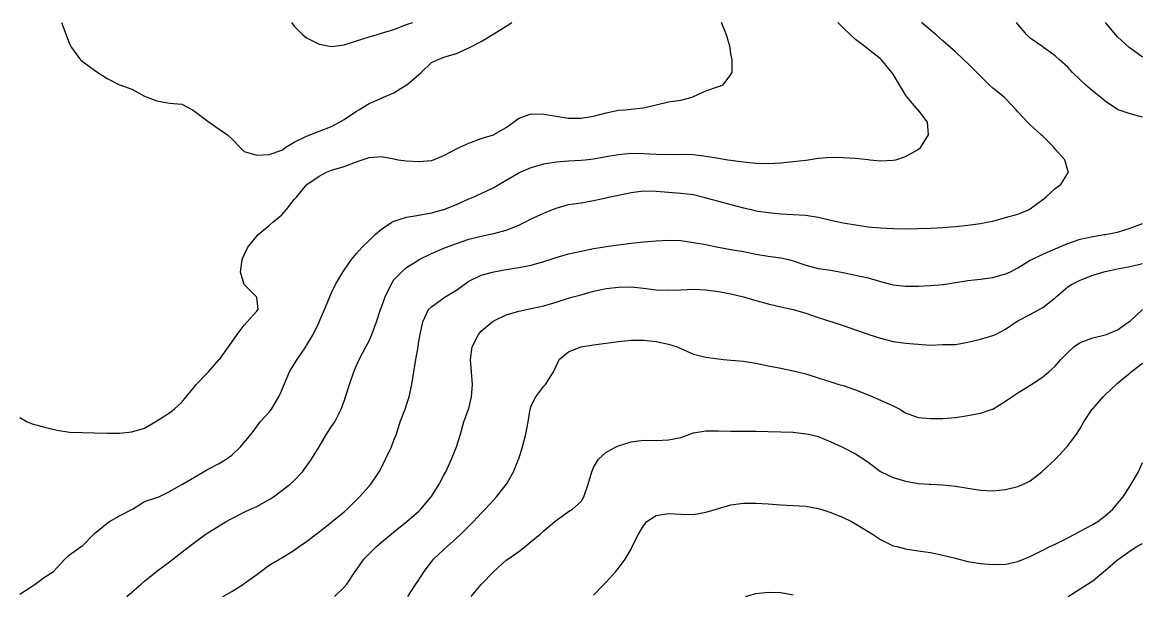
# Model space of a CAD drawing. Extents: x -280806 to 176394, y -263086 to 194114.
# Drawn here: x 86375 to 176394, y 148150 to 194114 of the extents above; entities that cross this region are included whole.
import ezdxf

# ---------------------------------------------------------------- set-up
doc = ezdxf.new("R2010")
doc.units = 0

msp = doc.modelspace()

# ---------------------------------------------------------------- linework, layer by layer
at = {"layer": 'CONTOURS'}
for points in [[(86156.993, 148193.5771, 463296), (87159.6326, 148824.1474, 463296), (87404.2651, 148995.7802, 463296), (88162.2722, 149563.013, 463296), (88865.2325, 149998.4198, 463296), (89164.9118, 150331.8406, 463296), (89786.0333, 151001.029, 463296), (90167.521, 151335.1507, 463296), (91104.9334, 152003.6686, 463296), (91170.1606, 152047.6207, 463296), (92102.6962, 153006.3082, 463296), (92172.8002, 153060.2273, 463296), (93175.4398, 153876.2988, 463296), (93373.5902, 154008.9478, 463296), (94178.0489, 154467.6718, 463296), (95180.6885, 154976.5963, 463296), (95226.9266, 155011.5569, 463296), (96183.3281, 155636.7017, 463296), (97185.9372, 155946.4699, 463296), (97346.3534, 156014.1965, 463296), (98188.5768, 156426.9262, 463296), (99191.2164, 156988.7335, 463296), (99238.1861, 157016.8361, 463296), (100193.856, 157581.2342, 463296), (100936.0135, 158019.4757, 463296), (101196.4651, 158166.4198, 463296), (102199.1047, 158673.1498, 463296), (102757.3459, 159022.0848, 463296), (103201.7443, 159344.807, 463296), (103902.1138, 160024.7244, 463296), (104204.3839, 160361.5284, 463296), (104756.4682, 161027.364, 463296), (105206.993, 161657.6294, 463296), (105480.2462, 162030.0036, 463296), (106209.6326, 162809.8039, 463296), (106390.1352, 163032.6127, 463296), (106992.2981, 164035.2523, 463296), (107212.2722, 164561.8248, 463296), (107405.3021, 165037.8919, 463296), (107835.2225, 166040.501, 463296), (108214.9118, 166663.6951, 463296), (108464.3906, 167043.1406, 463296), (109147.3865, 168045.7802, 463296), (109217.521, 168150.0828, 463296), (109731.3528, 169048.4198, 463296), (110220.1606, 170022.9569, 463296), (110231.5906, 170051.029, 463296), (110658.1277, 171053.6686, 463296), (111082.135, 172056.3082, 463296), (111222.8002, 172382.8404, 463296), (111544.2422, 173058.9478, 463296), (112128.4829, 174061.5569, 463296), (112225.4398, 174202.5878, 463296), (112817.5138, 175064.1965, 463296), (113228.0489, 175555.4426, 463296), (113672.1425, 176066.8361, 463296), (114230.6885, 176591.153, 463296), (114730.7434, 177069.4757, 463296), (115233.3281, 177501.042, 463296), (116072.351, 178072.0848, 463296), (116235.9372, 178160.9035, 463296), (117238.5768, 178457.1996, 463296), (118241.2164, 178633.8922, 463296), (119243.856, 178804.885, 463296), (120201.1718, 179074.7244, 463296), (120246.4651, 179087.9527, 463296), (121249.1047, 179498.3964, 463296), (122251.7443, 179929.6884, 463296), (122608.2384, 180077.364, 463296), (123254.3839, 180382.3469, 463296), (124256.993, 180856.4328, 463296), (124671.582, 181080.0036, 463296), (125259.6326, 181436.0405, 463296), (126262.2722, 182031.833, 463296), (126372.4879, 182082.6127, 463296), (127264.9118, 182447.4583, 463296), (128267.521, 182750.2162, 463296), (129270.1606, 182913.5585, 463296), (130272.8002, 182981.9861, 463296), (131275.4398, 183045.4454, 463296), (131595.6322, 183085.2523, 463296), (132278.0489, 183168.2189, 463296), (133280.6885, 183339.8213, 463296), (134283.3281, 183512.4905, 463296), (135285.9372, 183605.1802, 463296), (136288.5768, 183585.2462, 463296), (137291.2164, 183531.2052, 463296), (138293.856, 183508.711, 463296), (139296.4651, 183542.6352, 463296), (140299.1047, 183511.2103, 463296), (141301.7443, 183368.6249, 463296), (142304.3839, 183208.8182, 463296), (143074.583, 183085.2523, 463296), (143306.993, 183046.939, 463296), (144309.6326, 182904.0182, 463296), (145312.2722, 182820.4421, 463296), (146314.9118, 182791.2422, 463296), (147317.521, 182842.5096, 463296), (148320.1606, 182940.0151, 463296), (149322.8002, 183054.4066, 463296), (149520.5239, 183085.2523, 463296), (150325.4398, 183218.2366, 463296), (151328.0489, 183287.0299, 463296), (152330.6885, 183274.1369, 463296), (153333.3281, 183204.612, 463296), (154335.9372, 183101.9249, 463296), (154481.1134, 183085.2523, 463296), (155338.5768, 183005.029, 463296), (156341.2164, 183045.1711, 463296), (156562.044, 183085.2523, 463296), (157343.856, 183330.6163, 463296), (158346.4651, 183909.462, 463296), (158577.9912, 184087.8919, 463296), (159183.9336, 185090.501, 463296), (159114.6526, 186093.1406, 463296), (158346.4651, 187085.2951, 463296), (158340.0643, 187095.7802, 463296), (157484.826, 188098.4198, 463296), (157343.856, 188307.8174, 463296), (156870.593, 189101.029, 463296), (156341.2164, 189956.9074, 463296), (156247.4294, 190103.6686, 463296), (155421.8482, 191106.3082, 463296), (155338.5768, 191181.1975, 463296), (154335.9372, 191965.4174, 463296), (154176.6792, 192108.9478, 463296), (153333.3281, 192748.4486, 463296), (152930.5044, 193111.5569, 463296), (152330.6885, 193673.5776, 463296), (151899.2136, 194114.1965, 463296)], [(86156.993, 162383.724, 466344), (86754.6449, 162030.0036, 466344), (87159.6326, 161869.4959, 466344), (88162.2722, 161599.7784, 466344), (89164.9118, 161371.6356, 466344), (90167.521, 161186.7134, 466344), (91170.1606, 161168.5778, 466344), (92172.8002, 161152.2406, 466344), (93175.4398, 161112.5556, 466344), (94178.0489, 161115.5122, 466344), (95180.6885, 161218.5955, 466344), (96183.3281, 161528.1504, 466344), (97044.2966, 162030.0036, 466344), (97185.9372, 162117.4202, 466344), (98188.5768, 162741.2544, 466344), (98577.6235, 163032.6127, 466344), (99191.2164, 163604.5394, 466344), (99538.4446, 164035.2523, 466344), (100193.856, 164853.0002, 466344), (100333.4849, 165037.8919, 466344), (101196.4651, 165919.404, 466344), (101323.201, 166040.501, 466344), (102199.1047, 167040.8546, 466344), (102200.8421, 167043.1406, 466344), (102929.436, 168045.7802, 466344), (103201.7443, 168436.6862, 466344), (103638.9799, 169048.4198, 466344), (104204.3839, 169794.3569, 466344), (104431.8866, 170051.029, 466344), (105206.993, 170908.5533, 466344), (105330.3456, 171053.6686, 466344), (105206.993, 172021.3476, 466344), (105191.7835, 172056.3082, 466344), (104209.2912, 173058.9478, 466344), (104204.3839, 173068.7623, 466344), (103911.8978, 174061.5569, 466344), (104030.3736, 175064.1965, 466344), (104204.3839, 175437.7594, 466344), (104503.5756, 176066.8361, 466344), (105206.993, 176942.7703, 466344), (105311.7528, 177069.4757, 466344), (106209.6326, 177788.8646, 466344), (106502.515, 178072.0848, 466344), (107212.2722, 178668.7308, 466344), (107584.6159, 179074.7244, 466344), (108214.9118, 179878.6649, 466344), (108393.9514, 180077.364, 466344), (109217.521, 181060.4354, 466344), (109240.9906, 181080.0036, 466344), (110220.1606, 181755.349, 466344), (110801.9323, 182082.6127, 466344), (111222.8002, 182233.0925, 466344), (112225.4398, 182534.5397, 466344), (113228.0489, 182917.0332, 466344), (113685.1879, 183085.2523, 466344), (114230.6885, 183258.0739, 466344), (115233.3281, 183354.9089, 466344), (116235.9372, 183157.6423, 466344), (116571.6744, 183085.2523, 466344), (117238.5768, 182994.6962, 466344), (118241.2164, 182933.0352, 466344), (119243.856, 183014.4473, 466344), (119404.699, 183085.2523, 466344), (120246.4651, 183427.4513, 466344), (121249.1047, 183965.6671, 466344), (121516.5972, 184087.8919, 466344), (122251.7443, 184410.797, 466344), (123254.3839, 184782.0739, 466344), (124222.9469, 185090.501, 466344), (124256.993, 185103.8208, 466344), (125259.6326, 185675.3818, 466344), (125846.3117, 186093.1406, 466344), (126262.2722, 186434.3338, 466344), (127264.9118, 186778.6968, 466344), (128267.521, 186752.7583, 466344), (129270.1606, 186582.4361, 466344), (130272.8002, 186426.7138, 466344), (131275.4398, 186413.1806, 466344), (132278.0489, 186589.5989, 466344), (133280.6885, 186838.1938, 466344), (134283.3281, 187053.1082, 466344), (134809.7482, 187095.7802, 466344), (135285.9372, 187139.2752, 466344), (136288.5768, 187252.9351, 466344), (137291.2164, 187481.5961, 466344), (138293.856, 187727.844, 466344), (139296.4651, 187869.8198, 466344), (140189.1634, 188098.4198, 466344), (140299.1047, 188155.0212, 466344), (141301.7443, 188619.9326, 466344), (142304.3839, 188975.1161, 466344), (142683.6161, 189101.029, 466344), (143306.993, 189920.3314, 466344), (143421.354, 190103.6686, 466344), (143404.2547, 191106.3082, 466344), (143306.993, 191603.315, 466344), (143243.7166, 192108.9478, 466344), (142943.9762, 193111.5569, 466344), (142552.4302, 194114.1965, 466344)], [(89527.2581, 194114.1965, 469392), (89878.9973, 193111.5569, 469392), (90167.521, 192403.0188, 469392), (90309.0091, 192108.9478, 469392), (91056.6226, 191106.3082, 469392), (91170.1606, 191013.2222, 469392), (92172.8002, 190282.1594, 469392), (92439.6526, 190103.6686, 469392), (93175.4398, 189621.1397, 469392), (94178.0489, 189112.4285, 469392), (94208.6203, 189101.029, 469392), (95180.6885, 188761.939, 469392), (96183.3281, 188187.0557, 469392), (96409.6116, 188098.4198, 469392), (97185.9372, 187803.8611, 469392), (98188.5768, 187635.7944, 469392), (99191.2164, 187552.2487, 469392), (100042.6142, 187095.7802, 469392), (100193.856, 186978.9504, 469392), (101196.4651, 186240.7858, 469392), (101378.7965, 186093.1406, 469392), (102199.1047, 185529.535, 469392), (102845.5855, 185090.501, 469392), (103201.7443, 184748.7288, 469392), (103841.611, 184087.8919, 469392), (104204.3839, 183736.6709, 469392), (105206.993, 183436.4124, 469392), (106209.6326, 183494.233, 469392), (107212.2722, 183859.109, 469392), (107542.1573, 184087.8919, 469392), (108214.9118, 184487.3323, 469392), (109217.521, 184974.2503, 469392), (109510.2509, 185090.501, 469392), (110220.1606, 185378.3542, 469392), (111222.8002, 185751.0636, 469392), (111862.0267, 186093.1406, 469392), (112225.4398, 186323.9657, 469392), (113228.0489, 186972.5496, 469392), (113415.4704, 187095.7802, 469392), (114230.6885, 187605.863, 469392), (115233.3281, 188034.5642, 469392), (115396.457, 188098.4198, 469392), (116235.9372, 188452.506, 469392), (117238.5768, 189087.2215, 469392), (117256.7429, 189101.029, 469392), (118241.2164, 189941.6674, 469392), (118427.053, 190103.6686, 469392), (119243.856, 190884.0785, 469392), (119733.3343, 191106.3082, 469392), (120246.4651, 191315.9801, 469392), (121249.1047, 191615.568, 469392), (122251.7443, 192081.0281, 469392), (122302.2497, 192108.9478, 469392), (123254.3839, 192583.9176, 469392), (124117.7604, 193111.5569, 469392), (124256.993, 193195.3159, 469392), (125259.6326, 193802.9042, 469392), (125700.5868, 194114.1965, 469392)], [(94762.0762, 147993.1406, 460248), (95180.6885, 148354.1458, 460248), (95916.9024, 148995.7802, 460248), (96183.3281, 149228.617, 460248), (97157.6822, 149998.4198, 460248), (97185.9372, 150020.1826, 460248), (98188.5768, 150784.5905, 460248), (98464.3598, 151001.029, 460248), (99191.2164, 151546.5905, 460248), (99781.4311, 152003.6686, 460248), (100193.856, 152339.3448, 460248), (101103.1354, 153006.3082, 460248), (101196.4651, 153064.4335, 460248), (102199.1047, 153664.7981, 460248), (102759.0223, 154008.9478, 460248), (103201.7443, 154258.1827, 460248), (104204.3839, 154774.5749, 460248), (104702.1223, 155011.5569, 460248), (105206.993, 155234.2133, 460248), (106209.6326, 155781.9389, 460248), (106550.6429, 156014.1965, 460248), (107212.2722, 156518.9453, 460248), (107893.104, 157016.8361, 460248), (108214.9118, 157327.6406, 460248), (108874.1028, 158019.4757, 460248), (109217.521, 158474.725, 460248), (109605.9886, 159022.0848, 460248), (110220.1606, 160021.8898, 460248), (110221.9284, 160024.7244, 460248), (110815.1606, 161027.364, 460248), (111222.8002, 161641.9018, 460248), (111472.1266, 162030.0036, 460248), (111984.0686, 163032.6127, 460248), (112225.4398, 163699.5456, 460248), (112345.1042, 164035.2523, 460248), (112650.6053, 165037.8919, 460248), (113001.4301, 166040.501, 460248), (113228.0489, 166558.021, 460248), (113440.525, 167043.1406, 460248), (113974.8394, 168045.7802, 460248), (114230.6885, 168544.3416, 460248), (114459.8066, 169048.4198, 460248), (114824.6522, 170051.029, 460248), (115148.868, 171053.6686, 460248), (115233.3281, 171243.8942, 460248), (115529.5022, 172056.3082, 460248), (116017.2127, 173058.9478, 460248), (116235.9372, 173423.3971, 460248), (116830.9373, 174061.5569, 460248), (117238.5768, 174428.1398, 460248), (118241.2164, 175049.5661, 460248), (118268.8922, 175064.1965, 460248), (119243.856, 175557.18, 460248), (120246.4651, 175968.8124, 460248), (120467.7804, 176066.8361, 460248), (121249.1047, 176354.232, 460248), (122251.7443, 176692.5295, 460248), (123254.3839, 176944.9039, 460248), (123870.1409, 177069.4757, 460248), (124256.993, 177154.5149, 460248), (125259.6326, 177427.0366, 460248), (126262.2722, 177839.6443, 460248), (126759.4315, 178072.0848, 460248), (127264.9118, 178325.0688, 460248), (128267.521, 178794.5218, 460248), (128982.8561, 179074.7244, 460248), (129270.1606, 179189.2378, 460248), (130272.8002, 179482.0286, 460248), (131275.4398, 179630.7101, 460248), (132278.0489, 179820.3566, 460248), (133280.6885, 180031.0649, 460248), (133485.7274, 180077.364, 460248), (134283.3281, 180246.2232, 460248), (135285.9372, 180439.4969, 460248), (136288.5768, 180579.1867, 460248), (137291.2164, 180562.3618, 460248), (138293.856, 180486.8933, 460248), (139296.4651, 180407.9806, 460248), (140299.1047, 180290.9678, 460248), (141146.9669, 180077.364, 460248), (141301.7443, 180032.8327, 460248), (142304.3839, 179761.5607, 460248), (143306.993, 179483.5222, 460248), (144309.6326, 179206.3066, 460248), (144930.8455, 179074.7244, 460248), (145312.2722, 178991.2092, 460248), (146314.9118, 178833.6581, 460248), (147317.521, 178742.279, 460248), (148320.1606, 178693.8158, 460248), (149322.8002, 178635.7514, 460248), (150325.4398, 178461.7106, 460248), (151328.0489, 178235.8538, 460248), (152058.8983, 178072.0848, 460248), (152330.6885, 178019.202, 460248), (153333.3281, 177849.8551, 460248), (154335.9372, 177703.5511, 460248), (155338.5768, 177599.5534, 460248), (156341.2164, 177561.3314, 460248), (157343.856, 177543.1349, 460248), (158346.4651, 177546.6096, 460248), (159349.1047, 177576.6934, 460248), (160351.7443, 177627.2597, 460248), (161354.3839, 177726.1368, 460248), (162356.993, 177822.5755, 460248), (163359.6326, 177962.9359, 460248), (163876.8782, 178072.0848, 460248), (164362.2722, 178157.6117, 460248), (165364.9118, 178444.2151, 460248), (166367.521, 178706.0688, 460248), (167271.0091, 179074.7244, 460248), (167370.1606, 179141.5061, 460248), (168372.8002, 179898.9646, 460248), (168630.5086, 180077.364, 460248), (169375.4398, 180762.8897, 460248), (169819.0762, 181080.0036, 460248), (170378.0489, 181995.4704, 460248), (170434.7722, 182082.6127, 460248), (170378.0489, 182221.3272, 460248), (170153.4418, 183085.2523, 460248), (169375.4398, 183943.1729, 460248), (169254.0379, 184087.8919, 460248), (168372.8002, 184966.417, 460248), (168246.0948, 185090.501, 460248), (167370.1606, 185896.3008, 460248), (167154.7584, 186093.1406, 460248), (166367.521, 186935.8517, 460248), (166235.6035, 187095.7802, 460248), (165364.9118, 187996.1899, 460248), (165257.8966, 188098.4198, 460248), (164362.2722, 188837.8037, 460248), (164077.3452, 189101.029, 460248), (163359.6326, 189787.6519, 460248), (163066.6589, 190103.6686, 460248), (162356.993, 190800.167, 460248), (162039.1171, 191106.3082, 460248), (161354.3839, 191750.6858, 460248), (160968.4766, 192108.9478, 460248), (160351.7443, 192645.8225, 460248), (159802.769, 193111.5569, 460248), (159349.1047, 193495.6963, 460248), (158623.5283, 194114.1965, 460248)], [(108005.2094, 194114.1965, 472440), (108214.9118, 193824.0269, 472440), (108920.4324, 193111.5569, 472440), (109217.521, 192865.0042, 472440), (110220.1606, 192359.8591, 472440), (111222.8002, 192189.3845, 472440), (112225.4398, 192312.7675, 472440), (113228.0489, 192625.0046, 472440), (114230.6885, 192965.2834, 472440), (114799.811, 193111.5569, 472440), (115233.3281, 193252.6793, 472440), (116235.9372, 193554.8885, 472440), (117238.5768, 193940.7348, 472440), (117751.4028, 194114.1965, 472440)], [(176393.856, 186502.7004, 457200), (175391.2164, 186769.0651, 457200), (174418.4167, 187095.7802, 457200), (174388.5768, 187109.9839, 457200), (173385.9372, 187787.4324, 457200), (173020.5125, 188098.4198, 457200), (172383.3281, 188592.2263, 457200), (171803.7204, 189101.029, 457200), (171380.6885, 189506.8702, 457200), (170770.0522, 190103.6686, 457200), (170378.0489, 190527.9197, 457200), (169716.2366, 191106.3082, 457200), (169375.4398, 191423.605, 457200), (168419.8308, 192108.9478, 457200), (168372.8002, 192139.763, 457200), (167370.1606, 192859.7311, 457200), (167089.5312, 193111.5569, 457200), (166367.521, 193980.8465, 457200), (166262.9441, 194114.1965, 457200)], [(176393.856, 191322.8381, 454152), (175391.2164, 192050.7005, 454152), (175313.6143, 192108.9478, 454152), (174388.5768, 192950.9273, 454152), (174240.8707, 193111.5569, 454152), (173417.0878, 194114.1965, 454152)], [(102472.9066, 147993.1406, 457200), (103201.7443, 148397.7931, 457200), (104150.1905, 148995.7802, 457200), (104204.3839, 149030.8322, 457200), (105206.993, 149751.5014, 457200), (105540.0785, 149998.4198, 457200), (106209.6326, 150507.9845, 457200), (107031.8002, 151001.029, 457200), (107212.2722, 151099.7232, 457200), (108214.9118, 151719.5645, 457200), (108625.386, 152003.6686, 457200), (109217.521, 152416.8554, 457200), (109983.6053, 153006.3082, 457200), (110220.1606, 153182.7569, 457200), (111222.8002, 153973.3166, 457200), (111267.1486, 154008.9478, 457200), (112225.4398, 154792.8019, 457200), (112471.6572, 155011.5569, 457200), (113228.0489, 155767.339, 457200), (113469.9382, 156014.1965, 457200), (114230.6885, 156853.9205, 457200), (114378.3641, 157016.8361, 457200), (115051.4539, 158019.4757, 457200), (115233.3281, 158364.2959, 457200), (115563.3655, 159022.0848, 457200), (116031.264, 160024.7244, 457200), (116235.9372, 160551.2054, 457200), (116425.4314, 161027.364, 457200), (116738.5829, 162030.0036, 457200), (117128.1173, 163032.6127, 457200), (117238.5768, 163391.5147, 457200), (117456.5393, 164035.2523, 457200), (117682.3046, 165037.8919, 457200), (117825.5911, 166040.501, 457200), (117985.3978, 167043.1406, 457200), (118167.8206, 168045.7802, 457200), (118241.2164, 168494.903, 457200), (118334.0585, 169048.4198, 457200), (118563.8167, 170051.029, 457200), (119013.8234, 171053.6686, 457200), (119243.856, 171263.371, 457200), (120246.4651, 171983.1866, 457200), (120353.0842, 172056.3082, 457200), (121249.1047, 172611.1051, 457200), (121864.0082, 173058.9478, 457200), (122251.7443, 173317.8144, 457200), (123254.3839, 173797.2953, 457200), (124165.3702, 174061.5569, 457200), (124256.993, 174085.6666, 457200), (125259.6326, 174263.6393, 457200), (126262.2722, 174416.0698, 457200), (127264.9118, 174614.0374, 457200), (128267.521, 174898.6596, 457200), (128792.0818, 175064.1965, 457200), (129270.1606, 175220.1626, 457200), (130272.8002, 175511.0638, 457200), (131275.4398, 175741.7059, 457200), (132278.0489, 175952.8104, 457200), (132994.4813, 176066.8361, 457200), (133280.6885, 176113.3486, 457200), (134283.3281, 176238.5604, 457200), (135285.9372, 176374.1964, 457200), (136288.5768, 176496.2993, 457200), (137291.2164, 176571.9202, 457200), (138293.856, 176609.441, 457200), (139296.4651, 176589.5986, 457200), (140299.1047, 176445.2453, 457200), (141301.7443, 176267.7602, 457200), (142286.1874, 176066.8361, 457200), (142304.3839, 176063.3309, 457200), (143306.993, 175879.3841, 457200), (144309.6326, 175709.1228, 457200), (145312.2722, 175509.4178, 457200), (146314.9118, 175340.6501, 457200), (147317.521, 175196.1749, 457200), (147929.8337, 175064.1965, 457200), (148320.1606, 174961.8446, 457200), (149322.8002, 174607.667, 457200), (150325.4398, 174349.5929, 457200), (151328.0489, 174213.1034, 457200), (152160.9454, 174061.5569, 457200), (152330.6885, 174030.0101, 457200), (153333.3281, 173816.4977, 457200), (154335.9372, 173583.0514, 457200), (155338.5768, 173294.4058, 457200), (156246.0274, 173058.9478, 457200), (156341.2164, 173036.0268, 457200), (157343.856, 172932.0595, 457200), (158346.4651, 172922.7631, 457200), (159349.1047, 172967.5078, 457200), (160351.7443, 173050.0476, 457200), (160397.8606, 173058.9478, 457200), (161354.3839, 173228.0203, 457200), (162356.993, 173379.323, 457200), (163359.6326, 173500.3896, 457200), (164362.2722, 173623.6507, 457200), (165364.9118, 173904.0362, 457200), (165730.367, 174061.5569, 457200), (166367.521, 174409.0898, 457200), (167370.1606, 175003.6937, 457200), (167480.2543, 175064.1965, 457200), (168372.8002, 175504.2667, 457200), (169375.4398, 175922.3914, 457200), (169699.0764, 176066.8361, 457200), (170378.0489, 176355.4817, 457200), (171380.6885, 176697.4978, 457200), (172383.3281, 176926.433, 457200), (173312.6023, 177069.4757, 457200), (173385.9372, 177085.9958, 457200), (174388.5768, 177271.4971, 457200), (175391.2164, 177596.1396, 457200), (176393.856, 177962.5092, 457200)], [(111458.5325, 147993.1406, 454152), (112225.4398, 148749.6542, 454152), (112443.6766, 148995.7802, 454152), (113127.983, 149998.4198, 454152), (113228.0489, 150141.8892, 454152), (113813.0515, 151001.029, 454152), (114230.6885, 151428.6024, 454152), (114826.1762, 152003.6686, 454152), (115233.3281, 152360.4065, 454152), (116013.7075, 153006.3082, 454152), (116235.9372, 153193.4249, 454152), (117238.5768, 153986.6364, 454152), (117265.6735, 154008.9478, 454152), (118241.2164, 154847.6354, 454152), (118397.1521, 155011.5569, 454152), (119233.4623, 156014.1965, 454152), (119243.856, 156029.3755, 454152), (119869.1532, 157016.8361, 454152), (120246.4651, 157749.4229, 454152), (120392.19, 158019.4757, 454152), (120857.3148, 159022.0848, 454152), (121249.1047, 160016.0071, 454152), (121252.6099, 160024.7244, 454152), (121589.7797, 161027.364, 454152), (121858.7352, 162030.0036, 454152), (122230.6217, 163032.6127, 454152), (122251.7443, 163109.6966, 454152), (122475.5285, 164035.2523, 454152), (122546.2726, 165037.8919, 454152), (122473.8216, 166040.501, 454152), (122377.3829, 167043.1406, 454152), (122523.8698, 168045.7802, 454152), (123028.8624, 169048.4198, 454152), (123254.3839, 169308.0485, 454152), (124113.097, 170051.029, 454152), (124256.993, 170145.9132, 454152), (125259.6326, 170631.1548, 454152), (126262.2722, 170907.7303, 454152), (126887.8133, 171053.6686, 454152), (127264.9118, 171121.639, 454152), (128267.521, 171355.573, 454152), (129270.1606, 171650.8632, 454152), (130272.8002, 171962.1554, 454152), (130643.1626, 172056.3082, 454152), (131275.4398, 172228.2458, 454152), (132278.0489, 172515.1846, 454152), (133280.6885, 172742.5349, 454152), (134283.3281, 172856.3167, 454152), (135285.9372, 172871.0081, 454152), (136288.5768, 172753.7515, 454152), (137291.2164, 172639.4515, 454152), (138293.856, 172592.7562, 454152), (139296.4651, 172622.718, 454152), (140299.1047, 172672.7052, 454152), (141301.7443, 172635.8244, 454152), (142304.3839, 172510.9478, 454152), (143306.993, 172304.2325, 454152), (144309.6326, 172056.4301, 454152), (144310.0594, 172056.3082, 454152), (145312.2722, 171767.7235, 454152), (146314.9118, 171506.0222, 454152), (147317.521, 171272.1797, 454152), (148319.9167, 171053.6686, 454152), (148320.1606, 171053.6076, 454152), (149322.8002, 170761.3349, 454152), (150325.4398, 170408.0107, 454152), (151328.0489, 170088.306, 454152), (151454.1446, 170051.029, 454152), (152330.6885, 169760.1888, 454152), (153333.3281, 169426.4328, 454152), (154335.9372, 169070.0302, 454152), (154395.1598, 169048.4198, 454152), (155338.5768, 168751.3618, 454152), (156341.2164, 168489.2947, 454152), (157343.856, 168351.5861, 454152), (158346.4651, 168255.7265, 454152), (159349.1047, 168193.0596, 454152), (160351.7443, 168239.5721, 454152), (161354.3839, 168231.7082, 454152), (162356.993, 168422.4216, 454152), (163359.6326, 168668.8829, 454152), (164362.2722, 168950.64, 454152), (164577.5525, 169048.4198, 454152), (165364.9118, 169474.2254, 454152), (166234.171, 170051.029, 454152), (166367.521, 170133.1116, 454152), (167370.1606, 170663.1588, 454152), (168069.4022, 171053.6686, 454152), (168372.8002, 171221.3086, 454152), (169375.4398, 171988.4597, 454152), (169451.8531, 172056.3082, 454152), (170378.0489, 172874.1475, 454152), (170678.8255, 173058.9478, 454152), (171380.6885, 173418.5508, 454152), (172383.3281, 173807.5061, 454152), (173189.4631, 174061.5569, 454152), (173385.9372, 174108.0694, 454152), (174388.5768, 174324.5688, 454152), (175391.2164, 174518.0863, 454152), (176393.856, 174744.2784, 454152)], [(117351.9014, 147993.1406, 451104), (117999.51, 148995.7802, 451104), (118241.2164, 149345.843, 451104), (118653.3974, 149998.4198, 451104), (119243.856, 150779.5308, 451104), (119415.9766, 151001.029, 451104), (120246.4651, 151777.6289, 451104), (120506.429, 152003.6686, 451104), (121249.1047, 152679.0749, 451104), (121613.2798, 153006.3082, 451104), (122251.7443, 153652.728, 451104), (122625.1243, 154008.9478, 451104), (123254.3839, 154688.225, 451104), (123563.9693, 155011.5569, 451104), (124256.993, 155766.7903, 451104), (124484.4653, 156014.1965, 451104), (125259.6326, 157000.0111, 451104), (125272.9524, 157016.8361, 451104), (125842.9589, 158019.4757, 451104), (126246.3617, 159022.0848, 451104), (126262.2722, 159068.2315, 451104), (126573.534, 160024.7244, 451104), (126843.4954, 161027.364, 451104), (127013.5128, 162030.0036, 451104), (127178.6839, 163032.6127, 451104), (127264.9118, 163312.1448, 451104), (127626.2827, 164035.2523, 451104), (128267.521, 164882.2001, 451104), (128411.0818, 165037.8919, 451104), (129052.8077, 166040.501, 451104), (129270.1606, 166512.4229, 451104), (129508.7885, 167043.1406, 451104), (130272.8002, 167661.7322, 451104), (131244.6854, 168045.7802, 451104), (131275.4398, 168053.705, 451104), (132278.0489, 168203.5142, 451104), (133280.6885, 168345.6425, 451104), (134283.3281, 168486.8563, 451104), (135285.9372, 168587.5318, 451104), (136288.5768, 168586.8917, 451104), (137291.2164, 168489.8129, 451104), (138293.856, 168278.9218, 451104), (139001.2054, 168045.7802, 451104), (139296.4651, 167931.6631, 451104), (140299.1047, 167460.0766, 451104), (141301.7443, 167226.8436, 451104), (142304.3839, 167081.8807, 451104), (142709.8898, 167043.1406, 451104), (143306.993, 166994.0374, 451104), (144309.6326, 166898.0558, 451104), (145312.2722, 166730.7511, 451104), (146314.9118, 166538.5747, 451104), (147317.521, 166347.9223, 451104), (148320.1606, 166132.703, 451104), (148673.4542, 166040.501, 451104), (149322.8002, 165882.9499, 451104), (150325.4398, 165558.3379, 451104), (151328.0489, 165238.6637, 451104), (151996.6582, 165037.8919, 451104), (152330.6885, 164935.0219, 451104), (153333.3281, 164598.3398, 451104), (154335.9372, 164203.2581, 451104), (154716.1752, 164035.2523, 451104), (155338.5768, 163769.4667, 451104), (156341.2164, 163311.7486, 451104), (156895.4647, 163032.6127, 451104), (157343.856, 162741.4678, 451104), (158346.4651, 162383.9983, 451104), (159349.1047, 162308.6518, 451104), (160351.7443, 162302.2814, 451104), (161354.3839, 162379.0301, 451104), (162356.993, 162525.0293, 451104), (163359.6326, 162732.6895, 451104), (164307.774, 163032.6127, 451104), (164362.2722, 163051.937, 451104), (165364.9118, 163675.5883, 451104), (165897.0317, 164035.2523, 451104), (166367.521, 164359.6205, 451104), (167370.1606, 164979.5227, 451104), (167462.7588, 165037.8919, 451104), (168372.8002, 165636.5191, 451104), (168858.8342, 166040.501, 451104), (169375.4398, 166504.2238, 451104), (169823.5262, 167043.1406, 451104), (170378.0489, 167586.2942, 451104), (170859.8767, 168045.7802, 451104), (171380.6885, 168405.749, 451104), (172383.3281, 168783.701, 451104), (173385.9372, 169015.7453, 451104), (173497.8598, 169048.4198, 451104), (174388.5768, 169406.1941, 451104), (175298.7706, 170051.029, 451104), (175391.2164, 170126.8937, 451104), (176393.856, 171050.9254, 451104)], [(122445.6581, 147993.1406, 448056), (123254.3839, 148965.1478, 448056), (123281.5416, 148995.7802, 448056), (124248.3062, 149998.4198, 448056), (124256.993, 150006.4361, 448056), (125259.6326, 150904.0721, 448056), (125373.323, 151001.029, 448056), (126262.2722, 151606.4532, 448056), (126771.8978, 152003.6686, 448056), (127264.9118, 152409.8755, 448056), (127994.7554, 153006.3082, 448056), (128267.521, 153261.6391, 448056), (129167.443, 154008.9478, 448056), (129270.1606, 154099.0162, 448056), (130272.8002, 154833.7366, 448056), (130571.5651, 155011.5569, 448056), (131275.4398, 155628.0454, 448056), (131494.7129, 156014.1965, 448056), (131838.5273, 157016.8361, 448056), (132143.2358, 158019.4757, 448056), (132278.0489, 158352.1954, 448056), (132670.0826, 159022.0848, 448056), (133280.6885, 159591.3902, 448056), (134083.2269, 160024.7244, 448056), (134283.3281, 160103.6981, 448056), (135285.9372, 160420.3548, 448056), (136288.5768, 160563.0926, 448056), (137291.2164, 160537.6418, 448056), (138293.856, 160582.7522, 448056), (139296.4651, 160777.2451, 448056), (140008.295, 161027.364, 448056), (140299.1047, 161146.3274, 448056), (141301.7443, 161304.3967, 448056), (142304.3839, 161296.5024, 448056), (143306.993, 161280.1956, 448056), (144309.6326, 161277.8182, 448056), (145312.2722, 161274.9835, 448056), (146314.9118, 161255.7506, 448056), (147317.521, 161234.7194, 448056), (148320.1606, 161186.5306, 448056), (149322.8002, 161075.9186, 448056), (149553.93, 161027.364, 448056), (150325.4398, 160843.722, 448056), (151328.0489, 160427.3042, 448056), (152219.2841, 160024.7244, 448056), (152330.6885, 159971.4149, 448056), (153333.3281, 159446.3664, 448056), (153980.3575, 159022.0848, 448056), (154335.9372, 158794.4906, 448056), (155338.5768, 158039.3486, 448056), (155373.5374, 158019.4757, 448056), (156341.2164, 157548.6511, 448056), (157343.856, 157255.8907, 448056), (158346.4651, 157081.2708, 448056), (159237.7918, 157016.8361, 448056), (159349.1047, 157007.9054, 448056), (160351.7443, 156971.6647, 448056), (161354.3839, 156862.7292, 448056), (162356.993, 156687.1949, 448056), (163359.6326, 156534.3072, 448056), (164362.2722, 156484.7772, 448056), (165364.9118, 156583.0752, 448056), (166367.521, 156842.0942, 448056), (166826.0011, 157016.8361, 448056), (167370.1606, 157288.0166, 448056), (168288.0353, 158019.4757, 448056), (168372.8002, 158095.5842, 448056), (169375.4398, 158992.7021, 448056), (169405.1882, 159022.0848, 448056), (170312.4559, 160024.7244, 448056), (170378.0489, 160108.7273, 448056), (171077.0772, 161027.364, 448056), (171380.6885, 161491.7878, 448056), (171684.7874, 162030.0036, 448056), (172354.3416, 163032.6127, 448056), (172383.3281, 163064.952, 448056), (173228.9347, 164035.2523, 448056), (173385.9372, 164196.0953, 448056), (174268.1808, 165037.8919, 448056), (174388.5768, 165135.1536, 448056), (175391.2164, 165963.2647, 448056), (175471.3483, 166040.501, 448056), (176393.856, 166743.2174, 448056)], [(132278.0489, 148110.001, 445008), (133128.8371, 148995.7802, 445008), (133280.6885, 149158.3606, 445008), (134051.8934, 149998.4198, 445008), (134283.3281, 150267.0401, 445008), (134826.1159, 151001.029, 445008), (135285.9372, 151790.4914, 445008), (135386.8565, 152003.6686, 445008), (135891.7272, 153006.3082, 445008), (136288.5768, 153684.3967, 445008), (136559.8183, 154008.9478, 445008), (137291.2164, 154499.4624, 445008), (138293.856, 154652.7768, 445008), (139296.4651, 154621.5958, 445008), (140299.1047, 154578.1922, 445008), (141301.7443, 154758.2986, 445008), (142140.0967, 155011.5569, 445008), (142304.3839, 155064.8969, 445008), (143306.993, 155347.355, 445008), (144309.6326, 155499.6026, 445008), (145312.2722, 155504.0222, 445008), (146314.9118, 155448.2743, 445008), (147317.521, 155352.5976, 445008), (148320.1606, 155309.0417, 445008), (149322.8002, 155248.2341, 445008), (150325.4398, 155079.2225, 445008), (150538.5559, 155011.5569, 445008), (151328.0489, 154751.1662, 445008), (152330.6885, 154348.2511, 445008), (152989.9099, 154008.9478, 445008), (153333.3281, 153825.2143, 445008), (154335.9372, 153223.2953, 445008), (154677.0389, 153006.3082, 445008), (155338.5768, 152571.45, 445008), (156341.2164, 152078.436, 445008), (156647.6014, 152003.6686, 445008), (157343.856, 151831.4566, 445008), (158346.4651, 151674.2712, 445008), (159349.1047, 151518.0612, 445008), (160351.7443, 151306.53, 445008), (161354.3839, 151072.657, 445008), (161638.1832, 151001.029, 445008), (162356.993, 150816.5945, 445008), (163359.6326, 150640.8468, 445008), (164362.2722, 150562.9094, 445008), (165364.9118, 150596.0717, 445008), (166367.521, 150799.038, 445008), (166824.0504, 151001.029, 445008), (167370.1606, 151222.1614, 445008), (168372.8002, 151712.0969, 445008), (168942.5018, 152003.6686, 445008), (169375.4398, 152201.4838, 445008), (170378.0489, 152699.6184, 445008), (170960.9179, 153006.3082, 445008), (171380.6885, 153232.2259, 445008), (172383.3281, 153767.79, 445008), (172798.801, 154008.9478, 445008), (173385.9372, 154467.0926, 445008), (174009.4361, 155011.5569, 445008), (174388.5768, 155454.797, 445008), (174826.6963, 156014.1965, 445008), (175391.2164, 156896.7754, 445008), (175474.5487, 157016.8361, 445008), (176052.2362, 158019.4757, 445008), (176393.856, 158767.4854, 445008)], [(170417.1242, 147993.1406, 441960), (171380.6885, 148617.6454, 441960), (171960.0523, 148995.7802, 441960), (172383.3281, 149268.0276, 441960), (173284.3778, 149998.4198, 441960), (173385.9372, 150076.9973, 441960), (174388.5768, 150933.973, 441960), (174467.581, 151001.029, 441960), (175391.2164, 151662.2926, 441960), (175941.929, 152003.6686, 441960), (176393.856, 152260.4626, 441960)], [(144489.8304, 147993.1406, 441960), (145312.2722, 148224.8191, 441960), (146314.9118, 148333.907, 441960), (147317.521, 148321.9894, 441960), (148320.1606, 148141.6697, 441960)]]:
    msp.add_polyline3d(points, dxfattribs=at)

doc.saveas('drawing.dxf')
